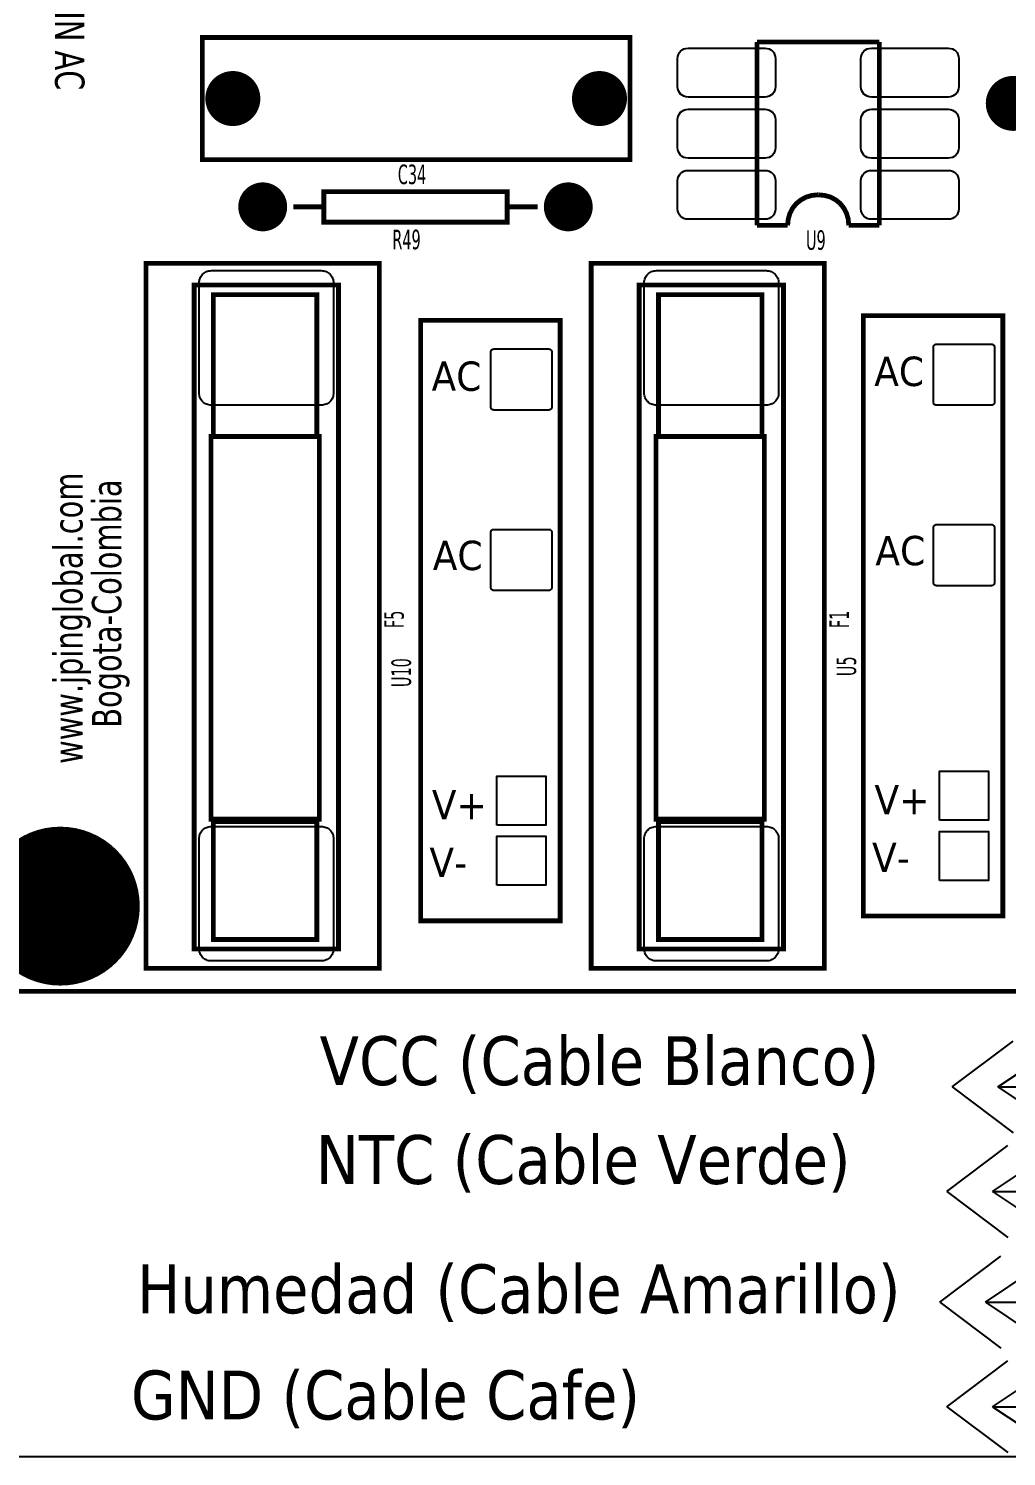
# Model space of a CAD drawing. Header units: millimetres. Extents: x 123.5 to 144.3, y 105.4 to 121.6.
# Drawn here: x 128.865 to 131.265, y 105.405 to 108.91 of the extents above; entities that cross this region are included whole.
import ezdxf
from ezdxf.enums import TextEntityAlignment as Align

# ---------------------------------------------------------------- set-up
doc = ezdxf.new("R2010")
doc.units = ezdxf.units.MM
doc.layers.add('DESC', color=250, linetype='Continuous')
doc.layers.add('SYMS', color=7, linetype='Continuous')
doc.styles.get("Standard").update_dxf_attribs({"font": 'tahoma.ttf'})
doc.styles.add('WD', font='romans.shx')

# ---------------------------------------------------------------- blocks, each defined once
blk = doc.blocks.new('EPAD')
at = {"const_width": 0.5}
blk.add_lwpolyline([(-0.25, 0, 1), (0.25, 0, 1)], format="xyb", close=True, dxfattribs=at)
blk = doc.blocks.new('psocboardV2')
at = {"const_width": 0.00787}
for points in [[(113.3921, 109.2416), (120.0378, 109.2416), (120.0378, 112.3558), (113.3921, 112.3558), (113.3921, 109.2416)], [(113.3921, 109.2416), (120.0378, 109.2416), (120.0378, 112.3558), (113.3921, 112.3558), (113.3921, 109.2416)], [(113.3921, 109.2416), (120.0378, 109.2416), (120.0378, 112.3558), (113.3921, 112.3558), (113.3921, 109.2416)], [(114.2263, 110.6023), (114.9263, 110.6023), (114.9263, 110.8023), (114.2263, 110.8023), (114.2263, 110.6023)], [(114.2263, 110.6023), (114.9263, 110.6023), (114.9263, 110.8023), (114.2263, 110.8023), (114.2263, 110.6023)], [(114.2263, 110.6023), (114.9263, 110.6023), (114.9263, 110.8023), (114.2263, 110.8023), (114.2263, 110.6023)], [(115.3342, 110.7948), (115.1342, 110.7948)], [(115.1342, 110.4948), (115.1342, 110.7948)], [(115.3342, 110.7948), (115.1342, 110.7948)], [(115.1342, 110.4948), (115.1342, 110.7948)], [(115.3342, 110.7948), (115.1342, 110.7948)], [(115.1342, 110.4948), (115.1342, 110.7948)], [(115.3342, 110.4948), (115.3342, 110.7948)], [(115.3342, 110.4948), (115.3342, 110.7948)], [(115.3342, 110.4948), (115.3342, 110.7948)], [(114.4252, 110.5001), (114.7252, 110.5001), (114.7252, 110.5501), (114.4252, 110.5501), (114.4252, 110.5001)], [(114.4252, 110.5001), (114.7252, 110.5001), (114.7252, 110.5501), (114.4252, 110.5501), (114.4252, 110.5001)], [(114.4252, 110.5001), (114.7252, 110.5001), (114.7252, 110.5501), (114.4252, 110.5501), (114.4252, 110.5001)], [(115.2342, 110.5448), (115.224, 110.5438), (115.2146, 110.5411), (115.2061, 110.5366), (115.1987, 110.5307), (115.1926, 110.5233), (115.1881, 110.5148), (115.1852, 110.5053), (115.1842, 110.4948)], [(115.2342, 110.5448), (115.224, 110.5438), (115.2146, 110.5411), (115.2061, 110.5366), (115.1987, 110.5307), (115.1926, 110.5233), (115.1881, 110.5148), (115.1852, 110.5053), (115.1842, 110.4948)], [(115.2342, 110.5448), (115.224, 110.5438), (115.2146, 110.5411), (115.2061, 110.5366), (115.1987, 110.5307), (115.1926, 110.5233), (115.1881, 110.5148), (115.1852, 110.5053), (115.1842, 110.4948)], [(115.2342, 110.5448), (115.2447, 110.5438), (115.2543, 110.5411), (115.2628, 110.5366), (115.2701, 110.5307), (115.276, 110.5233), (115.2805, 110.5148), (115.2833, 110.5053), (115.2842, 110.4948)], [(115.2342, 110.5448), (115.2447, 110.5438), (115.2543, 110.5411), (115.2628, 110.5366), (115.2701, 110.5307), (115.276, 110.5233), (115.2805, 110.5148), (115.2833, 110.5053), (115.2842, 110.4948)], [(115.2342, 110.5448), (115.2447, 110.5438), (115.2543, 110.5411), (115.2628, 110.5366), (115.2701, 110.5307), (115.276, 110.5233), (115.2805, 110.5148), (115.2833, 110.5053), (115.2842, 110.4948)], [(114.3752, 110.5251), (114.4252, 110.5251)], [(114.3752, 110.5251), (114.4252, 110.5251)], [(114.3752, 110.5251), (114.4252, 110.5251)], [(114.7252, 110.5251), (114.7752, 110.5251)], [(114.7252, 110.5251), (114.7752, 110.5251)], [(114.7252, 110.5251), (114.7752, 110.5251)], [(115.1842, 110.4948), (115.1342, 110.4948)], [(115.1842, 110.4948), (115.1342, 110.4948)], [(115.1842, 110.4948), (115.1342, 110.4948)], [(115.3342, 110.4948), (115.2842, 110.4948)], [(115.3342, 110.4948), (115.2842, 110.4948)], [(115.3342, 110.4948), (115.2842, 110.4948)], [(114.1342, 109.2792), (114.5161, 109.2792), (114.5161, 110.4327), (114.1342, 110.4327), (114.1342, 109.2792)], [(114.1342, 109.2792), (114.5161, 109.2792), (114.5161, 110.4327), (114.1342, 110.4327), (114.1342, 109.2792)], [(114.1342, 109.2792), (114.5161, 109.2792), (114.5161, 110.4327), (114.1342, 110.4327), (114.1342, 109.2792)], [(114.8626, 109.2792), (115.2444, 109.2792), (115.2444, 110.4327), (114.8626, 110.4327), (114.8626, 109.2792)], [(114.8626, 109.2792), (115.2444, 109.2792), (115.2444, 110.4327), (114.8626, 110.4327), (114.8626, 109.2792)], [(114.8626, 109.2792), (115.2444, 109.2792), (115.2444, 110.4327), (114.8626, 110.4327), (114.8626, 109.2792)], [(114.213, 109.3107), (114.4492, 109.3107), (114.4492, 110.3973), (114.213, 110.3973), (114.213, 109.3107)], [(114.213, 109.3107), (114.4492, 109.3107), (114.4492, 110.3973), (114.213, 110.3973), (114.213, 109.3107)], [(114.213, 109.3107), (114.4492, 109.3107), (114.4492, 110.3973), (114.213, 110.3973), (114.213, 109.3107)], [(114.9413, 109.3107), (115.1775, 109.3107), (115.1775, 110.3973), (114.9413, 110.3973), (114.9413, 109.3107)], [(114.9413, 109.3107), (115.1775, 109.3107), (115.1775, 110.3973), (114.9413, 110.3973), (114.9413, 109.3107)], [(114.9413, 109.3107), (115.1775, 109.3107), (115.1775, 110.3973), (114.9413, 110.3973), (114.9413, 109.3107)], [(114.2444, 110.1493), (114.4137, 110.1493), (114.4137, 110.3815), (114.2444, 110.3815), (114.2444, 110.1493)], [(114.2444, 110.1493), (114.4137, 110.1493), (114.4137, 110.3815), (114.2444, 110.3815), (114.2444, 110.1493)], [(114.2444, 110.1493), (114.4137, 110.1493), (114.4137, 110.3815), (114.2444, 110.3815), (114.2444, 110.1493)], [(114.9728, 110.1493), (115.1421, 110.1493), (115.1421, 110.3815), (114.9728, 110.3815), (114.9728, 110.1493)], [(114.9728, 110.1493), (115.1421, 110.1493), (115.1421, 110.3815), (114.9728, 110.3815), (114.9728, 110.1493)], [(114.9728, 110.1493), (115.1421, 110.1493), (115.1421, 110.3815), (114.9728, 110.3815), (114.9728, 110.1493)], [(115.3081, 109.3647), (115.5364, 109.3647), (115.5364, 110.3472), (115.3081, 110.3472), (115.3081, 109.3647)], [(115.3081, 109.3647), (115.5364, 109.3647), (115.5364, 110.3472), (115.3081, 110.3472), (115.3081, 109.3647)], [(115.3081, 109.3647), (115.5364, 109.3647), (115.5364, 110.3472), (115.3081, 110.3472), (115.3081, 109.3647)], [(114.5836, 109.3568), (114.812, 109.3568), (114.812, 110.3394), (114.5836, 110.3394), (114.5836, 109.3568)], [(114.5836, 109.3568), (114.812, 109.3568), (114.812, 110.3394), (114.5836, 110.3394), (114.5836, 109.3568)], [(114.5836, 109.3568), (114.812, 109.3568), (114.812, 110.3394), (114.5836, 110.3394), (114.5836, 109.3568)], [(114.2405, 109.5233), (114.4177, 109.5233), (114.4177, 110.1493), (114.2405, 110.1493), (114.2405, 109.5233)], [(114.2405, 109.5233), (114.4177, 109.5233), (114.4177, 110.1493), (114.2405, 110.1493), (114.2405, 109.5233)], [(114.2405, 109.5233), (114.4177, 109.5233), (114.4177, 110.1493), (114.2405, 110.1493), (114.2405, 109.5233)], [(114.9689, 109.5233), (115.146, 109.5233), (115.146, 110.1493), (114.9689, 110.1493), (114.9689, 109.5233)], [(114.9689, 109.5233), (115.146, 109.5233), (115.146, 110.1493), (114.9689, 110.1493), (114.9689, 109.5233)], [(114.9689, 109.5233), (115.146, 109.5233), (115.146, 110.1493), (114.9689, 110.1493), (114.9689, 109.5233)], [(114.2444, 109.3264), (114.4137, 109.3264), (114.4137, 109.5193), (114.2444, 109.5193), (114.2444, 109.3264)], [(114.2444, 109.3264), (114.4137, 109.3264), (114.4137, 109.5193), (114.2444, 109.5193), (114.2444, 109.3264)], [(114.2444, 109.3264), (114.4137, 109.3264), (114.4137, 109.5193), (114.2444, 109.5193), (114.2444, 109.3264)], [(114.9728, 109.3264), (115.1421, 109.3264), (115.1421, 109.5193), (114.9728, 109.5193), (114.9728, 109.3264)], [(114.9728, 109.3264), (115.1421, 109.3264), (115.1421, 109.5193), (114.9728, 109.5193), (114.9728, 109.3264)], [(114.9728, 109.3264), (115.1421, 109.3264), (115.1421, 109.5193), (114.9728, 109.5193), (114.9728, 109.3264)]]:
    blk.add_lwpolyline(points, dxfattribs=at)
for points in [[(115.0042, 110.7218), (115.0042, 110.7678), (115.0046, 110.7713), (115.0055, 110.7745), (115.0071, 110.7774), (115.0091, 110.7799), (115.0116, 110.7819), (115.0145, 110.7835), (115.0177, 110.7844), (115.0212, 110.7848), (115.1472, 110.7848), (115.1507, 110.7844), (115.1539, 110.7835), (115.1568, 110.7819), (115.1593, 110.7799), (115.1614, 110.7774), (115.1629, 110.7745), (115.1639, 110.7713), (115.1642, 110.7678), (115.1642, 110.7218), (115.1639, 110.7183), (115.1629, 110.7151), (115.1614, 110.7122), (115.1593, 110.7097), (115.1568, 110.7076), (115.1539, 110.7061), (115.1507, 110.7051), (115.1472, 110.7048), (115.0212, 110.7048), (115.0177, 110.7051), (115.0145, 110.7061), (115.0116, 110.7076), (115.0091, 110.7097), (115.0071, 110.7122), (115.0055, 110.7151), (115.0046, 110.7183), (115.0042, 110.7218)], [(115.3042, 110.7218), (115.3042, 110.7678), (115.3046, 110.7713), (115.3055, 110.7745), (115.3071, 110.7774), (115.3091, 110.7799), (115.3116, 110.7819), (115.3145, 110.7835), (115.3177, 110.7844), (115.3212, 110.7848), (115.4472, 110.7848), (115.4507, 110.7844), (115.4539, 110.7835), (115.4568, 110.7819), (115.4593, 110.7799), (115.4614, 110.7774), (115.4629, 110.7745), (115.4639, 110.7713), (115.4642, 110.7678), (115.4642, 110.7218), (115.4639, 110.7183), (115.4629, 110.7151), (115.4614, 110.7122), (115.4593, 110.7097), (115.4568, 110.7076), (115.4539, 110.7061), (115.4507, 110.7051), (115.4472, 110.7048), (115.3212, 110.7048), (115.3177, 110.7051), (115.3145, 110.7061), (115.3116, 110.7076), (115.3091, 110.7097), (115.3071, 110.7122), (115.3055, 110.7151), (115.3046, 110.7183), (115.3042, 110.7218)], [(115.0042, 110.6218), (115.0042, 110.6678), (115.0046, 110.6713), (115.0055, 110.6745), (115.0071, 110.6774), (115.0091, 110.6799), (115.0116, 110.6819), (115.0145, 110.6835), (115.0177, 110.6844), (115.0212, 110.6848), (115.1472, 110.6848), (115.1507, 110.6844), (115.1539, 110.6835), (115.1568, 110.6819), (115.1593, 110.6799), (115.1614, 110.6774), (115.1629, 110.6745), (115.1639, 110.6713), (115.1642, 110.6678), (115.1642, 110.6218), (115.1639, 110.6183), (115.1629, 110.6151), (115.1614, 110.6122), (115.1593, 110.6097), (115.1568, 110.6076), (115.1539, 110.6061), (115.1507, 110.6051), (115.1472, 110.6048), (115.0212, 110.6048), (115.0177, 110.6051), (115.0145, 110.6061), (115.0116, 110.6076), (115.0091, 110.6097), (115.0071, 110.6122), (115.0055, 110.6151), (115.0046, 110.6183), (115.0042, 110.6218)], [(115.3042, 110.6218), (115.3042, 110.6678), (115.3046, 110.6713), (115.3055, 110.6745), (115.3071, 110.6774), (115.3091, 110.6799), (115.3116, 110.6819), (115.3145, 110.6835), (115.3177, 110.6844), (115.3212, 110.6848), (115.4472, 110.6848), (115.4507, 110.6844), (115.4539, 110.6835), (115.4568, 110.6819), (115.4593, 110.6799), (115.4614, 110.6774), (115.4629, 110.6745), (115.4639, 110.6713), (115.4642, 110.6678), (115.4642, 110.6218), (115.4639, 110.6183), (115.4629, 110.6151), (115.4614, 110.6122), (115.4593, 110.6097), (115.4568, 110.6076), (115.4539, 110.6061), (115.4507, 110.6051), (115.4472, 110.6048), (115.3212, 110.6048), (115.3177, 110.6051), (115.3145, 110.6061), (115.3116, 110.6076), (115.3091, 110.6097), (115.3071, 110.6122), (115.3055, 110.6151), (115.3046, 110.6183), (115.3042, 110.6218)], [(115.0042, 110.5218), (115.0042, 110.5678), (115.0046, 110.5713), (115.0055, 110.5745), (115.0071, 110.5774), (115.0091, 110.5799), (115.0116, 110.5819), (115.0145, 110.5835), (115.0177, 110.5844), (115.0212, 110.5848), (115.1472, 110.5848), (115.1507, 110.5844), (115.1539, 110.5835), (115.1568, 110.5819), (115.1593, 110.5799), (115.1614, 110.5774), (115.1629, 110.5745), (115.1639, 110.5713), (115.1642, 110.5678), (115.1642, 110.5218), (115.1639, 110.5183), (115.1629, 110.5151), (115.1614, 110.5122), (115.1593, 110.5097), (115.1568, 110.5076), (115.1539, 110.5061), (115.1507, 110.5051), (115.1472, 110.5048), (115.0212, 110.5048), (115.0177, 110.5051), (115.0145, 110.5061), (115.0116, 110.5076), (115.0091, 110.5097), (115.0071, 110.5122), (115.0055, 110.5151), (115.0046, 110.5183), (115.0042, 110.5218)], [(115.3042, 110.5218), (115.3042, 110.5678), (115.3046, 110.5713), (115.3055, 110.5745), (115.3071, 110.5774), (115.3091, 110.5799), (115.3116, 110.5819), (115.3145, 110.5835), (115.3177, 110.5844), (115.3212, 110.5848), (115.4472, 110.5848), (115.4507, 110.5844), (115.4539, 110.5835), (115.4568, 110.5819), (115.4593, 110.5799), (115.4614, 110.5774), (115.4629, 110.5745), (115.4639, 110.5713), (115.4642, 110.5678), (115.4642, 110.5218), (115.4639, 110.5183), (115.4629, 110.5151), (115.4614, 110.5122), (115.4593, 110.5097), (115.4568, 110.5076), (115.4539, 110.5061), (115.4507, 110.5051), (115.4472, 110.5048), (115.3212, 110.5048), (115.3177, 110.5051), (115.3145, 110.5061), (115.3116, 110.5076), (115.3091, 110.5097), (115.3071, 110.5122), (115.3055, 110.5151), (115.3046, 110.5183), (115.3042, 110.5218)], [(114.4411, 110.4007), (114.4411, 110.2207), (114.441, 110.2186), (114.4407, 110.2166), (114.4402, 110.2147), (114.4395, 110.2128), (114.4387, 110.2111), (114.4377, 110.2094), (114.4366, 110.2079), (114.4353, 110.2065), (114.4339, 110.2052), (114.4323, 110.204), (114.4307, 110.203), (114.4289, 110.2022), (114.4271, 110.2016), (114.4252, 110.2011), (114.4231, 110.2008), (114.4211, 110.2007), (114.2411, 110.2007), (114.239, 110.2008), (114.237, 110.2011), (114.235, 110.2016), (114.2332, 110.2022), (114.2314, 110.203), (114.2298, 110.204), (114.2283, 110.2052), (114.2268, 110.2065), (114.2256, 110.2079), (114.2244, 110.2094), (114.2234, 110.2111), (114.2226, 110.2128), (114.2219, 110.2147), (114.2215, 110.2166), (114.2212, 110.2186), (114.2211, 110.2207), (114.2211, 110.4007), (114.2212, 110.4028), (114.2215, 110.4048), (114.2219, 110.4067), (114.2226, 110.4085), (114.2234, 110.4103), (114.2244, 110.4119), (114.2256, 110.4135), (114.2268, 110.4149), (114.2283, 110.4162), (114.2298, 110.4173), (114.2314, 110.4183), (114.2332, 110.4191), (114.235, 110.4198), (114.237, 110.4203), (114.239, 110.4206), (114.2411, 110.4207), (114.4211, 110.4207), (114.4231, 110.4206), (114.4252, 110.4203), (114.4271, 110.4198), (114.4289, 110.4191), (114.4307, 110.4183), (114.4323, 110.4173), (114.4339, 110.4162), (114.4353, 110.4149), (114.4366, 110.4135), (114.4377, 110.4119), (114.4387, 110.4103), (114.4395, 110.4085), (114.4402, 110.4067), (114.4407, 110.4048), (114.441, 110.4028), (114.4411, 110.4007)], [(115.1694, 110.4007), (115.1694, 110.2207), (115.1693, 110.2186), (115.169, 110.2166), (115.1685, 110.2147), (115.1679, 110.2128), (115.167, 110.2111), (115.166, 110.2094), (115.1649, 110.2079), (115.1636, 110.2065), (115.1622, 110.2052), (115.1607, 110.204), (115.159, 110.203), (115.1573, 110.2022), (115.1554, 110.2016), (115.1535, 110.2011), (115.1515, 110.2008), (115.1494, 110.2007), (114.9694, 110.2007), (114.9673, 110.2008), (114.9653, 110.2011), (114.9634, 110.2016), (114.9615, 110.2022), (114.9598, 110.203), (114.9581, 110.204), (114.9566, 110.2052), (114.9552, 110.2065), (114.9539, 110.2079), (114.9528, 110.2094), (114.9518, 110.2111), (114.951, 110.2128), (114.9503, 110.2147), (114.9498, 110.2166), (114.9495, 110.2186), (114.9494, 110.2207), (114.9494, 110.4007), (114.9495, 110.4028), (114.9498, 110.4048), (114.9503, 110.4067), (114.951, 110.4085), (114.9518, 110.4103), (114.9528, 110.4119), (114.9539, 110.4135), (114.9552, 110.4149), (114.9566, 110.4162), (114.9581, 110.4173), (114.9598, 110.4183), (114.9615, 110.4191), (114.9634, 110.4198), (114.9653, 110.4203), (114.9673, 110.4206), (114.9694, 110.4207), (115.1494, 110.4207), (115.1515, 110.4206), (115.1535, 110.4203), (115.1554, 110.4198), (115.1573, 110.4191), (115.159, 110.4183), (115.1607, 110.4173), (115.1622, 110.4162), (115.1636, 110.4149), (115.1649, 110.4135), (115.166, 110.4119), (115.167, 110.4103), (115.1679, 110.4085), (115.1685, 110.4067), (115.169, 110.4048), (115.1693, 110.4028), (115.1694, 110.4007)], [(115.4228, 110.2055), (115.4228, 110.2955), (115.4229, 110.2965), (115.4232, 110.2975), (115.4236, 110.2983), (115.4242, 110.299), (115.425, 110.2997), (115.4258, 110.3001), (115.4268, 110.3004), (115.4278, 110.3005), (115.5178, 110.3005), (115.5188, 110.3004), (115.5198, 110.3001), (115.5206, 110.2997), (115.5213, 110.299), (115.522, 110.2983), (115.5224, 110.2975), (115.5227, 110.2965), (115.5228, 110.2955), (115.5228, 110.2055), (115.5227, 110.2045), (115.5224, 110.2035), (115.522, 110.2027), (115.5213, 110.2019), (115.5206, 110.2013), (115.5198, 110.2009), (115.5188, 110.2006), (115.5178, 110.2005), (115.4278, 110.2005), (115.4268, 110.2006), (115.4258, 110.2009), (115.425, 110.2013), (115.4242, 110.2019), (115.4236, 110.2027), (115.4232, 110.2035), (115.4229, 110.2045), (115.4228, 110.2055)], [(114.6984, 110.1976), (114.6984, 110.2876), (114.6985, 110.2886), (114.6988, 110.2896), (114.6992, 110.2904), (114.6998, 110.2912), (114.7006, 110.2918), (114.7014, 110.2922), (114.7024, 110.2925), (114.7034, 110.2926), (114.7934, 110.2926), (114.7944, 110.2925), (114.7954, 110.2922), (114.7962, 110.2918), (114.7969, 110.2912), (114.7975, 110.2904), (114.798, 110.2896), (114.7983, 110.2886), (114.7984, 110.2876), (114.7984, 110.1976), (114.7983, 110.1966), (114.798, 110.1957), (114.7975, 110.1948), (114.7969, 110.1941), (114.7962, 110.1935), (114.7954, 110.193), (114.7944, 110.1927), (114.7934, 110.1926), (114.7034, 110.1926), (114.7024, 110.1927), (114.7014, 110.193), (114.7006, 110.1935), (114.6998, 110.1941), (114.6992, 110.1948), (114.6988, 110.1957), (114.6985, 110.1966), (114.6984, 110.1976)], [(114.6984, 109.9023), (114.6984, 109.9923), (114.6985, 109.9934), (114.6988, 109.9943), (114.6992, 109.9952), (114.6998, 109.9959), (114.7006, 109.9965), (114.7014, 109.997), (114.7024, 109.9972), (114.7034, 109.9973), (114.7934, 109.9973), (114.7944, 109.9972), (114.7954, 109.997), (114.7962, 109.9965), (114.7969, 109.9959), (114.7975, 109.9952), (114.798, 109.9943), (114.7983, 109.9934), (114.7984, 109.9923), (114.7984, 109.9023), (114.7983, 109.9013), (114.798, 109.9004), (114.7975, 109.8995), (114.7969, 109.8988), (114.7962, 109.8982), (114.7954, 109.8977), (114.7944, 109.8974), (114.7934, 109.8973), (114.7034, 109.8973), (114.7024, 109.8974), (114.7014, 109.8977), (114.7006, 109.8982), (114.6998, 109.8988), (114.6992, 109.8995), (114.6988, 109.9004), (114.6985, 109.9013), (114.6984, 109.9023)], [(115.4228, 109.9102), (115.4228, 110.0002), (115.4229, 110.0012), (115.4232, 110.0022), (115.4236, 110.003), (115.4242, 110.0038), (115.425, 110.0044), (115.4258, 110.0048), (115.4268, 110.0051), (115.4278, 110.0052), (115.5178, 110.0052), (115.5188, 110.0051), (115.5198, 110.0048), (115.5206, 110.0044), (115.5213, 110.0038), (115.522, 110.003), (115.5224, 110.0022), (115.5227, 110.0012), (115.5228, 110.0002), (115.5228, 109.9102), (115.5227, 109.9092), (115.5224, 109.9082), (115.522, 109.9074), (115.5213, 109.9067), (115.5206, 109.9061), (115.5198, 109.9056), (115.5188, 109.9053), (115.5178, 109.9052), (115.4278, 109.9052), (115.4268, 109.9053), (115.4258, 109.9056), (115.425, 109.9061), (115.4242, 109.9067), (115.4236, 109.9074), (115.4232, 109.9082), (115.4229, 109.9092), (115.4228, 109.9102)], [(115.4328, 109.5215), (115.4328, 109.6015), (115.5128, 109.6015), (115.5128, 109.5215), (115.4328, 109.5215)], [(114.7084, 109.5136), (114.7084, 109.5936), (114.7884, 109.5936), (114.7884, 109.5136), (114.7084, 109.5136)], [(114.4411, 109.4912), (114.4411, 109.3112), (114.441, 109.3091), (114.4407, 109.3071), (114.4402, 109.3052), (114.4395, 109.3034), (114.4387, 109.3016), (114.4377, 109.3), (114.4366, 109.2984), (114.4353, 109.297), (114.4339, 109.2957), (114.4323, 109.2946), (114.4307, 109.2936), (114.4289, 109.2928), (114.4271, 109.2921), (114.4252, 109.2916), (114.4231, 109.2913), (114.4211, 109.2912), (114.2411, 109.2912), (114.239, 109.2913), (114.237, 109.2916), (114.235, 109.2921), (114.2332, 109.2928), (114.2314, 109.2936), (114.2298, 109.2946), (114.2283, 109.2957), (114.2268, 109.297), (114.2256, 109.2984), (114.2244, 109.3), (114.2234, 109.3016), (114.2226, 109.3034), (114.2219, 109.3052), (114.2215, 109.3071), (114.2212, 109.3091), (114.2211, 109.3112), (114.2211, 109.4912), (114.2212, 109.4933), (114.2215, 109.4953), (114.2219, 109.4972), (114.2226, 109.4991), (114.2234, 109.5008), (114.2244, 109.5025), (114.2256, 109.504), (114.2268, 109.5054), (114.2283, 109.5067), (114.2298, 109.5079), (114.2314, 109.5089), (114.2332, 109.5097), (114.235, 109.5103), (114.237, 109.5108), (114.239, 109.5111), (114.2411, 109.5112), (114.4211, 109.5112), (114.4231, 109.5111), (114.4252, 109.5108), (114.4271, 109.5103), (114.4289, 109.5097), (114.4307, 109.5089), (114.4323, 109.5079), (114.4339, 109.5067), (114.4353, 109.5054), (114.4366, 109.504), (114.4377, 109.5025), (114.4387, 109.5008), (114.4395, 109.4991), (114.4402, 109.4972), (114.4407, 109.4953), (114.441, 109.4933), (114.4411, 109.4912)], [(115.1694, 109.4912), (115.1694, 109.3112), (115.1693, 109.3091), (115.169, 109.3071), (115.1685, 109.3052), (115.1679, 109.3034), (115.167, 109.3016), (115.166, 109.3), (115.1649, 109.2984), (115.1636, 109.297), (115.1622, 109.2957), (115.1607, 109.2946), (115.159, 109.2936), (115.1573, 109.2928), (115.1554, 109.2921), (115.1535, 109.2916), (115.1515, 109.2913), (115.1494, 109.2912), (114.9694, 109.2912), (114.9673, 109.2913), (114.9653, 109.2916), (114.9634, 109.2921), (114.9615, 109.2928), (114.9598, 109.2936), (114.9581, 109.2946), (114.9566, 109.2957), (114.9552, 109.297), (114.9539, 109.2984), (114.9528, 109.3), (114.9518, 109.3016), (114.951, 109.3034), (114.9503, 109.3052), (114.9498, 109.3071), (114.9495, 109.3091), (114.9494, 109.3112), (114.9494, 109.4912), (114.9495, 109.4933), (114.9498, 109.4953), (114.9503, 109.4972), (114.951, 109.4991), (114.9518, 109.5008), (114.9528, 109.5025), (114.9539, 109.504), (114.9552, 109.5054), (114.9566, 109.5067), (114.9581, 109.5079), (114.9598, 109.5089), (114.9615, 109.5097), (114.9634, 109.5103), (114.9653, 109.5108), (114.9673, 109.5111), (114.9694, 109.5112), (115.1494, 109.5112), (115.1515, 109.5111), (115.1535, 109.5108), (115.1554, 109.5103), (115.1573, 109.5097), (115.159, 109.5089), (115.1607, 109.5079), (115.1622, 109.5067), (115.1636, 109.5054), (115.1649, 109.504), (115.166, 109.5025), (115.167, 109.5008), (115.1679, 109.4991), (115.1685, 109.4972), (115.169, 109.4953), (115.1693, 109.4933), (115.1694, 109.4912)], [(114.7084, 109.4152), (114.7084, 109.4952), (114.7884, 109.4952), (114.7884, 109.4152), (114.7084, 109.4152)], [(115.4328, 109.4231), (115.4328, 109.5031), (115.5128, 109.5031), (115.5128, 109.4231), (115.4328, 109.4231)]]:
    blk.add_lwpolyline(points, close=True)
for p, xscale, yscale in [((114.2763, 110.7023), 0.09, 0.09), ((114.8763, 110.7023), 0.09, 0.09), ((115.5535, 110.6944), 0.09, 0.09), ((114.3252, 110.5251), 0.08, 0.08), ((114.8252, 110.5251), 0.08, 0.08), ((113.994, 109.3809), 0.26, 0.26)]:
    blk.add_blockref('EPAD', p, dxfattribs=dict(xscale=xscale, yscale=yscale))
for s, height, rotation, width, p in [('IN AC', 0.048, 270, 0.833333, (113.9854, 110.8451)), ('IN AC', 0.048, 270, 0.833333, (113.9854, 110.8451)), ('IN AC', 0.048, 270, 0.833333, (113.9854, 110.8451)), ('www.jpinglobal.com', 0.048, 90, 0.833333, (114.0303, 109.6137)), ('www.jpinglobal.com', 0.048, 90, 0.833333, (114.0303, 109.6137)), ('www.jpinglobal.com', 0.048, 90, 0.833333, (114.0303, 109.6137)), ('Bogota-Colombia', 0.048, 90, 0.833333, (114.0937, 109.6728)), ('Bogota-Colombia', 0.048, 90, 0.833333, (114.0937, 109.6728)), ('Bogota-Colombia', 0.048, 90, 0.833333, (114.0937, 109.6728)), ('F5', 0.032, 90, 0.625, (114.556, 109.8359)), ('F5', 0.032, 90, 0.625, (114.556, 109.8359)), ('F5', 0.032, 90, 0.625, (114.556, 109.8359)), ('F1', 0.032, 90, 0.625, (115.2844, 109.8359)), ('F1', 0.032, 90, 0.625, (115.2844, 109.8359)), ('F1', 0.032, 90, 0.625, (115.2844, 109.8359)), ('U5', 0.032, 90, 0.625, (115.2962, 109.7572)), ('U5', 0.032, 90, 0.625, (115.2962, 109.7572)), ('U5', 0.032, 90, 0.625, (115.2962, 109.7572)), ('U10', 0.032, 90, 0.625, (114.5678, 109.7393)), ('U10', 0.032, 90, 0.625, (114.5678, 109.7393)), ('U10', 0.032, 90, 0.625, (114.5678, 109.7393))]:
    blk.add_text(s, height=height, rotation=rotation, dxfattribs=dict(width=width)).set_placement(p)
for s, height, width, p in [('C34', 0.032, 0.625, (114.5463, 110.5623)), ('C34', 0.032, 0.625, (114.5463, 110.5623)), ('C34', 0.032, 0.625, (114.5463, 110.5623)), ('R49', 0.032, 0.625, (114.5373, 110.4557)), ('R49', 0.032, 0.625, (114.5373, 110.4557)), ('R49', 0.032, 0.625, (114.5373, 110.4557)), ('U9', 0.032, 0.625, (115.2142, 110.4548)), ('U9', 0.032, 0.625, (115.2142, 110.4548)), ('U9', 0.032, 0.625, (115.2142, 110.4548)), ('AC', 0.048, 1.041667, (115.3259, 110.232)), ('AC', 0.048, 1.041667, (115.3259, 110.232)), ('AC', 0.048, 1.041667, (115.3259, 110.232)), ('AC', 0.048, 1.041667, (114.6015, 110.2241)), ('AC', 0.048, 1.041667, (114.6015, 110.2241)), ('AC', 0.048, 1.041667, (114.6015, 110.2241)), ('AC', 0.048, 1.041667, (114.6034, 109.9308)), ('AC', 0.048, 1.041667, (114.6034, 109.9308)), ('AC', 0.048, 1.041667, (114.6034, 109.9308)), ('AC', 0.048, 1.041667, (115.3278, 109.9387)), ('AC', 0.048, 1.041667, (115.3278, 109.9387)), ('AC', 0.048, 1.041667, (115.3278, 109.9387)), ('V+', 0.048, 1.041667, (115.3263, 109.531)), ('V+', 0.048, 1.041667, (115.3263, 109.531)), ('V+', 0.048, 1.041667, (115.3263, 109.531)), ('V+', 0.048, 1.041667, (114.6019, 109.5231)), ('V+', 0.048, 1.041667, (114.6019, 109.5231)), ('V+', 0.048, 1.041667, (114.6019, 109.5231)), ('V-', 0.048, 1.041667, (115.3224, 109.4365)), ('V-', 0.048, 1.041667, (115.3224, 109.4365)), ('V-', 0.048, 1.041667, (115.3224, 109.4365)), ('V-', 0.048, 1.041667, (114.598, 109.4287)), ('V-', 0.048, 1.041667, (114.598, 109.4287)), ('V-', 0.048, 1.041667, (114.598, 109.4287))]:
    blk.add_text(s, height=height, dxfattribs=dict(width=width)).set_placement(p)
blk = doc.blocks.new('HC01JP')
for p, q in [((-0.0625, 0), (0.0625, 0.0938)), ((0.0312, 0), (0.125, 0.0625)), ((-0.0625, 0), (0.0625, -0.0938)), ((0.0312, 0), (0.125, -0.0625)), ((0.0312, 0), (0.0938, 0))]:
    blk.add_line(p, q)
at = {"style": 'WD', "width": 0.7}
for tag, p in [('INST', (0.1562, 0.8498)), ('LOC', (0.1562, 0.6802)), ('DESC1', (0.1562, 0.5105)), ('DESC2', (0.1562, 0.3543))]:
    blk.add_attdef(tag, p, '', height=0.125, dxfattribs=at)
at = {"style": 'WD'}
for tag, p, height in [('TAG1', (0.1562, 0.0938), 0.125), ('X2LINK', (0.0625, 0.125), 0.01), ('X8LINK', (0.0625, -0.125), 0.01)]:
    blk.add_attdef(tag, p, '', height=height, dxfattribs=at)
for tag, p, height, flags in [('FAMILY', (0.2047, 0.0586), 0.01, 9), ('X4TERMDESC02', (-0.0813, 0.0258), 0.01, 1), ('X1TERMDESC01', (0.1079, 0.0211), 0.01, 1), ('X4TERM02', (-0.0625, 0), 0.0125, 1), ('X1TERM01', (0.0938, 0), 0.0125, 1)]:
    blk.add_attdef(tag, p, '', height=height, dxfattribs=dict(at, flags=flags))
at = {"linetype": 'Continuous', "style": 'WD', "flags": 9}
for tag, p in [('MFG', (0.2903, 0.0575)), ('CAT', (0.2922, 0.0769)), ('ASSYCODE', (0.2908, 0.0372))]:
    blk.add_attdef(tag, text='', height=0.01, dxfattribs=at).set_placement(p, align=Align.CENTER)
at = {"linetype": 'Continuous', "style": 'WD', "flags": 8}
blk.add_attdef('TERM02', text='', height=0.125, dxfattribs=at).set_placement((-0.0625, -0.047), align=Align.TOP_RIGHT)
blk.add_attdef('TERM01', text='', height=0.125, dxfattribs=at).set_placement((0.1562, -0.047), align=Align.TOP_LEFT)

msp = doc.modelspace()

# ---------------------------------------------------------------- linework, layer by layer
at = {"color": 7, "linetype": 'Continuous'}
msp.add_line((123.5055, 105.4055), (144.2555, 105.4055), dxfattribs=at)

# ---------------------------------------------------------------- block references
at = {"layer": 'DESC', "xscale": 1.5, "yscale": 1.5, "zscale": 1.5}
msp.add_blockref('psocboardV2', (-42.0481, -57.3152), dxfattribs=at)
at = {"layer": 'SYMS', "xscale": 1.2, "yscale": 1.2, "zscale": 1.2}
for p in [(131.2068, 106.3124), (131.1938, 106.0558), (131.1764, 105.7841), (131.1938, 105.5276)]:
    msp.add_blockref('HC01JP', p, dxfattribs=at)

# ---------------------------------------------------------------- texts
at = {"char_height": 0.12, "attachment_point": 1}
for s, width, insert in [('VCC (Cable Blanco)', 1.586445, (129.5793, 106.4369)), ('NTC (Cable Verde)', 1.552877, (129.5699, 106.1943)), ('Humedad (Cable Amarillo)', 2.028744, (129.131, 105.8769)), ('GND (Cable Cafe)', 2.028744, (129.1163, 105.6164))]:
    msp.add_mtext_dynamic_manual_height_columns(s, width=width, gutter_width=0.05, heights=[0], dxfattribs=dict(at, insert=insert))

doc.saveas('drawing.dxf')
